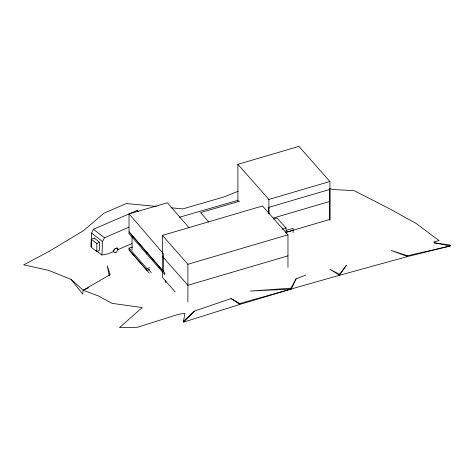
<?xml version="1.0" encoding="UTF-8"?>
<svg xmlns="http://www.w3.org/2000/svg" width="474" height="474" viewBox="0 0 474 474"><rect width="100%" height="100%" fill="white"/><g stroke="black" fill="none" stroke-linecap="round" stroke-linejoin="round"><path stroke-width="0.71" d="M329.543 188.646L333.862 189.588L354.167 190.649L390.392 209.212L416.735 223.858L439.096 240.632L433.894 241.728L434.19 242.807L450.17 245.022L450.3 245.965L407.539 256.553L391.21 250.444L407.569 255.747L407.539 256.553L339.556 275.27L239.856 303.556L231.152 298.549L194.571 311.027L183.497 321.248L183.598 322.124L239.803 304.421L291.22 289.081L296.12 278.795L305.807 275.044M138.278 211.736L137.01 210.468L93.449 229.268L91.559 233.072L90.89 246.51L91.275 246.444M94.178 238.582L94.208 238.067L91.381 239.287L91.381 247.375L96.815 251.57L99.226 250.527L99.641 242.261L94.208 238.067M131.938 243.565L118.21 249.49L117.114 247.831L114.453 248.98L112.978 251.747L108.019 253.886L101.904 255.018L102.568 241.574L104.458 237.776L128.964 227.194M239.856 303.556L239.803 304.421L231.152 298.549M109.316 275.933L107.225 265.843L110.223 274.576L83.217 290.218L82.695 294.087L71.059 279.364L48.49 270.328L23.7 264.818L48.935 251.445L83.507 230.654L103.996 213.17L126.274 203.559L156.396 206.397M183.497 321.248L184.967 313.385L178.971 314.179L137.241 327.327L119.495 327.617L142.224 307.555L111.917 303.336L98.639 296.049L83.217 290.218L71.059 279.364M291.018 288.18L250.331 291.048L291.22 289.081L291.018 288.18L296.12 278.795M339.556 275.27L346.364 265.322L339.437 274.286L339.556 275.27L329.851 269.273L339.437 274.286M183.598 322.124L194.571 311.027M83.217 290.218L88.525 287.789M91.381 239.287L96.815 243.482L99.641 242.261M238.173 191.271L223.864 196.983L182.846 208.886L171.09 207.778M273.51 219.065L277.017 218.004L286.077 227.976L286.077 233.694M237.895 201.177L237.895 164.33L298.922 146.383L329.904 181.489L329.904 220.552M237.895 164.33L268.877 199.441L329.904 181.489M175.161 291.877L162.434 277.45L162.434 235.406L262.501 205.977L287.961 234.826L287.961 267.449M273.095 218.111L329.851 201.42M281.953 229.191L286.077 227.976M286.355 232.23L329.851 219.438L329.851 189.404L268.841 207.351L268.841 213.709M162.434 235.406L187.894 264.261L287.961 234.826M287.961 255.847L187.894 285.283L162.434 256.428M239.643 201.201L200.555 212.625L208.803 222.093M179.362 217.282L238.197 200.235M149.754 269.534L146.922 270.358L129.029 249.881L129.029 248.08L132.572 247.055M129.029 248.08L146.922 268.551L149.754 267.733M286.201 230.352L293.098 228.35L293.098 232.675M286.367 232.242L293.092 230.287M129.029 213.845L163.5 253.827L163.5 271.845L129.029 231.863L164.756 272.823L164.756 274.624L129.029 233.664L129.029 213.845L167.464 202.801L189.008 227.787M407.569 255.747L450.3 245.965L434.19 242.807M137.01 210.468L138.752 211.807M93.449 229.268L104.458 237.776M116.474 248.145L118.21 249.49M91.559 233.072L102.568 241.574M96.103 250.539L101.904 255.018M148.409 269.309L151.301 272.627M129.076 249.946L149.316 273.19M268.877 199.441L268.877 213.442M187.894 264.261L187.894 301.956M165.752 280.567L165.752 282.729M146.922 252.334L146.922 254.135M146.922 268.551L146.922 270.358M132.033 236.816L132.033 249.792M96.815 243.482L96.815 251.57M115.982 252.393A2.411 1.576 -52.3 0 0 117.143 248.696A2.411 1.576 -52.3 0 0 113.843 250.687A2.411 1.576 -52.3 0 0 115.982 252.393"/></g></svg>
